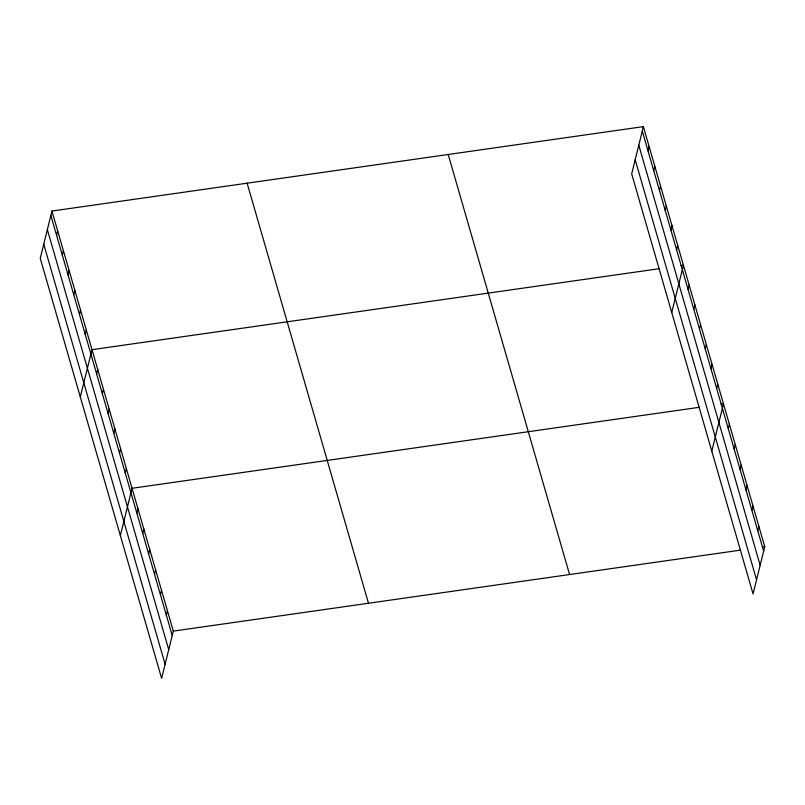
<?xml version="1.0" encoding="UTF-8"?>
<svg xmlns="http://www.w3.org/2000/svg" width="805" height="805" viewBox="0 0 805 805"><rect width="100%" height="100%" fill="white"/><g stroke="black" fill="none" stroke-linecap="round" stroke-linejoin="round"><path stroke-width="1.21" d="M51.943 211.051L40.25 258.314L161.624 678.374L173.317 631.11L51.943 211.051L643.376 126.627L764.75 546.686L753.057 593.949L631.684 173.89L643.376 126.627M56.571 235.281L57.668 230.854M62.297 255.084L63.394 250.657M68.012 274.887L69.109 270.46M73.738 294.69L74.835 290.263M79.464 314.493L80.56 310.066M85.179 334.296L86.276 329.869M80.299 396.935L92.001 349.672L659.335 268.689M96.62 373.902L97.717 369.475M102.346 393.705L103.443 389.278M108.071 413.508L109.168 409.081M113.787 433.311L114.884 428.884M119.512 453.114L120.609 448.687M125.238 472.917L126.325 468.48M120.358 535.556L132.05 488.283L699.384 407.3M136.85 513.117L137.947 508.69M142.747 533.524L143.843 529.096M148.643 553.921L149.74 549.493M154.54 574.327L155.627 569.9M160.426 594.724L161.523 590.296M166.323 615.131L167.42 610.703M648.005 150.857L649.102 146.43M653.73 170.66L654.827 166.233M659.446 190.463L660.543 186.036M665.172 210.266L666.268 205.839M670.897 230.069L671.984 225.642M676.613 249.872L677.709 245.445M671.732 312.511L683.435 265.248L681.02 265.59M688.054 289.478L689.15 285.05M693.779 309.281L694.876 304.853M699.505 329.084L700.602 324.656M705.22 348.887L706.317 344.46M710.946 368.69L712.043 364.263M716.671 388.493L717.758 384.066M711.791 451.132L723.484 403.869L721.079 404.211M728.284 428.693L729.38 424.265M734.18 449.099L735.277 444.672M740.077 469.496L741.174 465.069M745.973 489.903L747.06 485.475M751.86 510.31L752.957 505.882M757.757 530.706L758.853 526.279M173.317 631.11L740.65 550.117M762.345 547.028L764.75 546.686M642.289 131.054L763.653 551.113M638.788 145.192L760.151 565.251M635.185 159.762L756.549 579.811M448.204 154.49L569.578 574.539M247.125 183.188L368.489 603.247M50.856 215.478L172.22 635.537M47.354 229.616L168.718 649.665M43.752 244.177L165.116 664.236"/></g></svg>
